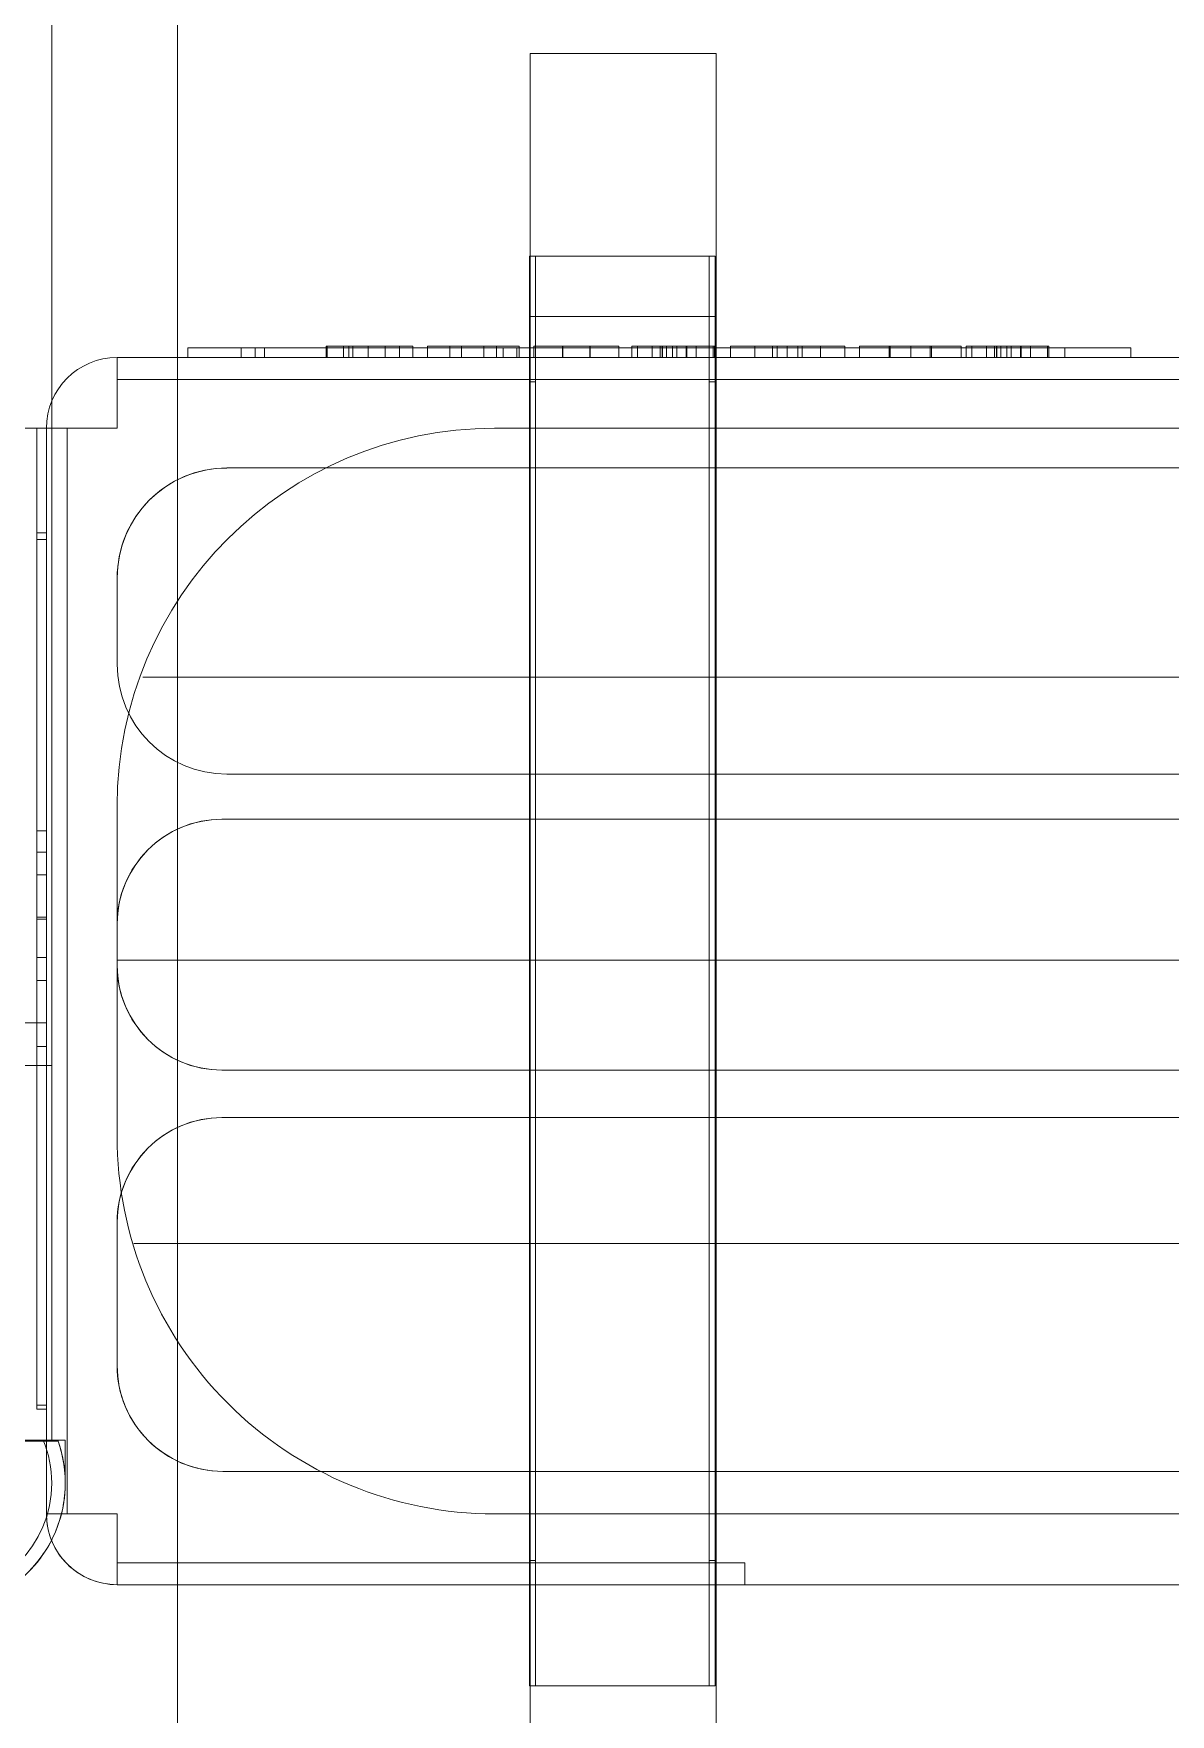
# Model space of a CAD drawing. Header units: metres. Extents: x 29 to 86.9, y -23.2 to 39.7.
# Drawn here: x 58.7129 to 59.019, y -19.5577 to -19.1054 of the extents above; entities that cross this region are included whole.
import ezdxf

# ---------------------------------------------------------------- set-up
doc = ezdxf.new("R2010")
doc.units = ezdxf.units.M
doc.header["$LTSCALE"] = 100
doc.layers.get('0').update_dxf_attribs({"color": 254})
for name, color, linetype, lineweight in [('A-GENM', 7, 'Continuous', 18), ('Arqui', 8, 'Continuous', 0), ('M-EQPM', 14, 'Continuous', 18), ('P-PIPE', 7, 'Continuous', 18)]:
    doc.layers.add(name, color=color, linetype=linetype, lineweight=lineweight)

# ---------------------------------------------------------------- blocks, each defined once
blk = doc.blocks.new('A$C9582355f')
at = {"layer": 'Arqui'}
for points in [[(28.76906, 5.29217), (29.76906, 5.29217), (29.76906, 3.29217), (28.76906, 3.29217)], [(30.76906, 5.29217), (29.76906, 5.29217), (29.76906, 3.29217), (30.76906, 3.29217)]]:
    blk.add_lwpolyline(points, close=True, dxfattribs=at)
blk = doc.blocks.new('PIE AMIGO - PIE AMIGO-2313743-NIVEL 02')
at = {"layer": 'A-GENM', "color": 253, "true_color": 0xaaaaaa}
for p, q in [((-0.53086, 0.025), (-0.60157, 0.025)), ((-0.60157, 0.025), (-0.60157, -0.025)), ((0.07, 0.025), (-0.60157, 0.025)), ((-0.53086, -0.025), (-0.53086, 0.025)), ((-0.53086, 0.025), (0.07, 0.025)), ((-0.60157, -0.025), (-0.53086, -0.025)), ((-0.60157, -0.025), (0.07, -0.025)), ((0.07, -0.025), (-0.53086, -0.025))]:
    blk.add_line(p, q, dxfattribs=at)
blk = doc.blocks.new('USA_FJM_ODU_UB2_5ROOM_Ver_1_1 _048- 4TR_-JXH48J-AJ048 - 47000 BTU_ 208-230V_ AJ048BXJ5CH_AA-2905613-NIVEL 02')
at = {"layer": 'M-EQPM', "lineweight": 9}
h = blk.add_hatch(dxfattribs=at)
h.set_pattern_fill('FP_5', color=256, style=0, pattern_type=2)
h.set_pattern_definition([(0, (0, 0), (0, 0.0762), [])])
h.paths.add_polyline_path([(0.32268, 0.14605), (-0.34925, 0.14605), (-0.37555, 0.14259), (-0.40005, 0.13244), (-0.42109, 0.11629), (-0.43724, 0.09525), (-0.44739, 0.07075), (-0.45085, 0.04445), (-0.45085, -0.04445), (-0.44739, -0.07075), (-0.43724, -0.09525), (-0.42109, -0.11629), (-0.40005, -0.13244), (-0.37555, -0.14259), (-0.34925, -0.14605), (0.34925, -0.14605), (0.37555, -0.14259), (0.40005, -0.13244), (0.42109, -0.11629), (0.43724, -0.09525), (0.44739, -0.07075), (0.45085, -0.04445), (0.45085, 0.04445), (0.44739, 0.07075), (0.43724, 0.09525), (0.42109, 0.11629), (0.40005, 0.13244), (0.37555, 0.14259), (0.34925, 0.14605)])
at = {"layer": 'M-EQPM', "color": 1, "true_color": 0xff0000}
for p, q in [((0.28987, 0.19234), (0.28987, -0.19234)), ((0.28987, 0.15857), (0.28987, 0.19234)), ((0.29147, 0.19234), (0.28987, 0.19234)), ((0.28987, 0.19234), (0.29147, 0.19234)), ((0.29147, 0.19234), (0.29147, 0.15857)), ((0.29147, -0.19234), (0.29147, 0.19234)), ((0.33827, 0.19234), (0.29147, 0.19234)), ((0.29147, 0.19234), (0.29147, -0.19234)), ((0.29147, -0.19234), (0.29147, 0.19234)), ((0.29147, 0.19234), (0.33827, 0.19234)), ((0.33827, 0.19234), (0.33827, -0.19234)), ((0.33827, 0.15857), (0.33827, 0.19234)), ((0.33987, 0.19234), (0.33827, 0.19234)), ((0.33827, 0.19234), (0.33987, 0.19234)), ((0.33827, -0.19234), (0.33827, 0.19234)), ((0.33827, 0.19234), (0.33827, -0.19234)), ((0.33987, 0.19234), (0.33987, 0.15857)), ((0.33987, -0.19234), (0.33987, 0.19234)), ((-0.45085, 0.1651), (0.45085, 0.1651)), ((0.45085, 0.1651), (-0.45085, 0.1651)), ((-0.45085, 0.1651), (0.45085, 0.1651)), ((0.45085, 0.1651), (-0.45085, 0.1651)), ((0.45085, 0.1651), (0.28185, 0.1651)), ((0.28185, 0.1651), (0.28185, 0.15918)), ((0.28185, 0.15918), (0.28185, 0.1651)), ((0.28185, 0.1651), (0.45085, 0.1651)), ((0.45085, 0.1651), (0.45085, 0.14605)), ((0.45085, 0.14605), (0.45085, 0.1651)), ((0.45085, 0.15918), (0.45085, 0.1651)), ((0.45085, 0.1651), (0.45085, 0.15918)), ((0.28185, 0.15918), (0.45085, 0.15918)), ((0.45085, 0.15918), (0.28185, 0.15918)), ((0.28987, -0.15857), (0.28987, 0.15857)), ((0.28987, 0.15857), (0.29147, 0.15857)), ((0.29147, 0.15857), (0.29147, -0.15857)), ((0.33827, -0.15857), (0.33827, 0.15857)), ((0.33827, 0.15857), (0.33987, 0.15857)), ((0.33987, 0.15857), (0.33987, -0.15857)), ((0.34925, 0.14605), (-0.34925, 0.14605)), ((-0.34925, 0.14605), (0.34925, 0.14605)), ((0.45085, 0.14605), (0.4699, 0.14605)), ((0.4699, 0.14605), (0.45085, 0.14605)), ((0.46426, 0.14605), (0.46426, -0.14605)), ((0.4699, 0.14605), (0.46426, 0.14605)), ((0.46426, 0.14605), (0.4699, 0.14605)), ((0.46426, -0.14605), (0.46426, 0.14605)), ((0.4699, 0.14605), (0.4699, -0.14605)), ((0.4699, -0.14605), (0.4699, 0.14605)), ((0.4699, 0.14605), (0.4699, -0.14605)), ((0.4699, -0.14605), (0.4699, 0.14605)), ((0.4699, -0.14605), (0.4699, 0.14605)), ((0.4699, 0.14605), (0.4699, -0.14605)), ((0.42241, 0.13461), (-0.42359, 0.13461)), ((-0.42359, 0.13461), (0.42241, 0.13461)), ((0.47244, 0.11786), (0.4699, 0.11786)), ((0.4699, 0.11786), (0.4699, 0.0975)), ((0.4699, 0.11786), (0.4699, 0.09763)), ((0.47244, 0.09763), (0.47244, 0.11786)), ((0.47244, 0.0975), (0.47244, 0.11786)), ((0.4699, 0.11679), (0.4699, 0.10352)), ((0.4699, 0.02026), (0.4699, 0.11679)), ((0.4699, 0.11679), (0.4699, 0.10352)), ((0.4699, 0.02026), (0.4699, 0.11679)), ((0.4699, 0.11679), (0.4699, 0.10352)), ((0.4699, 0.02026), (0.4699, 0.11679)), ((0.47244, 0.11679), (0.4699, 0.11679)), ((0.47244, 0.11679), (0.4699, 0.11679)), ((0.47244, 0.11679), (0.4699, 0.11679)), ((0.47244, 0.11679), (0.47244, 0.02026)), ((0.47244, 0.10352), (0.47244, 0.11679)), ((0.47244, 0.11679), (0.47244, 0.02026)), ((0.47244, 0.10352), (0.47244, 0.11679)), ((0.47244, 0.11679), (0.47244, 0.02026)), ((0.47244, 0.10352), (0.47244, 0.11679)), ((0.45085, 0.0676), (0.45085, 0.10617)), ((0.45085, 0.10617), (0.45085, 0.0676)), ((0.4699, 0.10352), (0.4699, 0.03353)), ((0.4699, 0.10352), (0.4699, 0.03353)), ((0.4699, 0.10352), (0.4699, 0.03353)), ((0.47244, 0.03353), (0.47244, 0.10352)), ((0.47244, 0.03353), (0.47244, 0.10352)), ((0.47244, 0.03353), (0.47244, 0.10352)), ((0.4699, 0.09763), (0.4699, 0.0342)), ((0.4699, 0.0342), (0.4699, 0.0975)), ((0.47244, 0.0342), (0.47244, 0.09763)), ((0.47244, 0.0975), (0.47244, 0.0342)), ((0.45085, -0.04445), (0.45085, 0.04445)), ((0.45085, 0.04445), (0.45085, -0.04445)), ((-0.42385, 0.03943), (0.42268, 0.03943)), ((0.42268, 0.03943), (-0.42385, 0.03943)), ((0.4699, 0.0342), (0.4699, 0.01397)), ((0.4699, 0.0342), (0.4699, 0.01397)), ((0.4699, 0.03353), (0.4699, 0.02026)), ((0.4699, 0.03353), (0.4699, 0.02026)), ((0.4699, 0.03353), (0.4699, 0.02026)), ((0.47244, 0.01397), (0.47244, 0.0342)), ((0.47244, 0.01397), (0.47244, 0.0342)), ((0.47244, 0.02026), (0.47244, 0.03353)), ((0.47244, 0.02026), (0.47244, 0.03353)), ((0.47244, 0.02026), (0.47244, 0.03353)), ((0.42268, 0.02663), (-0.42385, 0.02663)), ((-0.42385, 0.02663), (0.42268, 0.02663)), ((0.4699, 0.02026), (0.47244, 0.02026)), ((0.4699, 0.02026), (0.47244, 0.02026)), ((0.4699, 0.02026), (0.47244, 0.02026)), ((0.4699, 0.02026), (0.47244, 0.02026)), ((0.4699, 0.02026), (0.47244, 0.02026)), ((0.4699, 0.02026), (0.47244, 0.02026)), ((0.4699, 0.01397), (0.47244, 0.01397)), ((0.47244, 0.01397), (0.4699, 0.01397)), ((0.4699, 0.01397), (0.54425, 0.01397)), ((0.4699, 0.01397), (0.4699, -0.14605)), ((0.4699, 0.01397), (0.4699, -0.14605)), ((0.55431, 0.01397), (0.47244, 0.01397)), ((0.47244, -0.14605), (0.47244, 0.01397)), ((0.47244, 0.01397), (0.47244, -0.14605)), ((0.47244, 0.0025), (0.4699, 0.0025)), ((0.4699, 0.0025), (0.4699, -0.03203)), ((0.4699, 0.0025), (0.4699, -0.03203)), ((0.47244, -0.03203), (0.47244, 0.0025)), ((0.47244, -0.03203), (0.47244, 0.0025)), ((0.45085, -0.01267), (0.45085, -0.00154)), ((0.45085, -0.00154), (0.45085, -0.01267)), ((0.47244, -0.00366), (0.4699, -0.00366)), ((0.4699, -0.00366), (0.4699, -0.02586)), ((0.4699, -0.00366), (0.4699, -0.02586)), ((0.47244, -0.02586), (0.47244, -0.00366)), ((0.47244, -0.02586), (0.47244, -0.00366)), ((0.47244, -0.01401), (0.4699, -0.01401)), ((0.4699, -0.01401), (0.4699, -0.03423)), ((0.4699, -0.01401), (0.4699, -0.03423)), ((0.4699, -0.0145), (0.4699, -0.02777)), ((0.4699, -0.11616), (0.4699, -0.0145)), ((0.47244, -0.0145), (0.4699, -0.0145)), ((0.47244, -0.03423), (0.47244, -0.01401)), ((0.47244, -0.03423), (0.47244, -0.01401)), ((0.47244, -0.0145), (0.47244, -0.11616)), ((0.47244, -0.02777), (0.47244, -0.0145)), ((0.4699, -0.02586), (0.47244, -0.02586)), ((0.4699, -0.02777), (0.4699, -0.10289)), ((0.47244, -0.10289), (0.47244, -0.02777)), ((0.4699, -0.03203), (0.47244, -0.03203)), ((0.4699, -0.03423), (0.4699, -0.09766)), ((0.4699, -0.09766), (0.4699, -0.03423)), ((0.47244, -0.03423), (0.47244, -0.09766)), ((0.47244, -0.09766), (0.47244, -0.03423)), ((0.47244, -0.03777), (0.4699, -0.03777)), ((0.4699, -0.03777), (0.4699, -0.05777)), ((0.4699, -0.03777), (0.4699, -0.11789)), ((0.4699, -0.03777), (0.47244, -0.03777)), ((0.47244, -0.11789), (0.47244, -0.03777)), ((0.47244, -0.05777), (0.47244, -0.03777)), ((-0.42385, -0.04084), (0.42268, -0.04084)), ((0.42268, -0.04084), (-0.42385, -0.04084)), ((0.42129, -0.05298), (-0.42359, -0.05298)), ((-0.42359, -0.05298), (0.42129, -0.05298)), ((0.4699, -0.10289), (0.4699, -0.05777)), ((0.47244, -0.05777), (0.47244, -0.10289)), ((0.45085, -0.10579), (0.45085, -0.08254)), ((0.45085, -0.08254), (0.45085, -0.10579)), ((0.4699, -0.09766), (0.4699, -0.11789)), ((0.4699, -0.09766), (0.4699, -0.11789)), ((0.47244, -0.11789), (0.47244, -0.09766)), ((0.47244, -0.11789), (0.47244, -0.09766)), ((0.4699, -0.10289), (0.4699, -0.11616)), ((0.4699, -0.10289), (0.4699, -0.11789)), ((0.47244, -0.11616), (0.47244, -0.10289)), ((0.47244, -0.11789), (0.47244, -0.10289)), ((0.4699, -0.11616), (0.47244, -0.11616)), ((0.4699, -0.11616), (0.47244, -0.11616)), ((0.4699, -0.11789), (0.47244, -0.11789)), ((0.4699, -0.11789), (0.47244, -0.11789)), ((0.4699, -0.11789), (0.47244, -0.11789)), ((-0.42359, -0.13536), (0.42129, -0.13536)), ((0.42129, -0.13536), (-0.42359, -0.13536)), ((-0.34925, -0.14605), (0.34925, -0.14605)), ((0.34925, -0.14605), (-0.34925, -0.14605)), ((0.4699, -0.14605), (0.45085, -0.14605)), ((0.45085, -0.14605), (0.45085, -0.1651)), ((0.45085, -0.1651), (0.45085, -0.14605)), ((0.45085, -0.14605), (0.4699, -0.14605)), ((0.46426, -0.14605), (0.4699, -0.14605)), ((0.4699, -0.14605), (0.46426, -0.14605)), ((0.54425, -0.14605), (0.4699, -0.14605)), ((0.4699, -0.14605), (0.47244, -0.14605)), ((0.47244, -0.14605), (0.55431, -0.14605)), ((0.45085, -0.15918), (-0.45085, -0.15918)), ((-0.45085, -0.15918), (0.45085, -0.15918)), ((0.28987, -0.19234), (0.28987, -0.15857)), ((0.28987, -0.15857), (0.29147, -0.15857)), ((0.29147, -0.15857), (0.29147, -0.19234)), ((0.33827, -0.19234), (0.33827, -0.15857)), ((0.33827, -0.15857), (0.33987, -0.15857)), ((0.33987, -0.15857), (0.33987, -0.19234)), ((0.45085, -0.1651), (0.45085, -0.15918)), ((0.45085, -0.15918), (0.45085, -0.1651)), ((0.45085, -0.1651), (-0.45085, -0.1651)), ((-0.45085, -0.1651), (0.45085, -0.1651)), ((0.45085, -0.1651), (-0.45085, -0.1651)), ((-0.45085, -0.1651), (0.45085, -0.1651)), ((-0.45085, -0.1651), (0.45085, -0.1651)), ((0.45085, -0.1651), (-0.45085, -0.1651)), ((0.17792, -0.1651), (0.17792, -0.16768)), ((0.1977, -0.1651), (0.17792, -0.1651)), ((0.1977, -0.1651), (0.17792, -0.1651)), ((0.19571, -0.1651), (0.19571, -0.16768)), ((0.19571, -0.1651), (0.19571, -0.16768)), ((0.19571, -0.1651), (0.19571, -0.16768)), ((0.19571, -0.1651), (0.19571, -0.16768)), ((0.19571, -0.1651), (0.19571, -0.16768)), ((0.19571, -0.1651), (0.19571, -0.16768)), ((0.19571, -0.1651), (0.2002, -0.1651)), ((0.19571, -0.1651), (0.2002, -0.1651)), ((0.19571, -0.1651), (0.2002, -0.1651)), ((0.19571, -0.1651), (0.2002, -0.1651)), ((0.19571, -0.1651), (0.2002, -0.1651)), ((0.19571, -0.1651), (0.2002, -0.1651)), ((0.1977, -0.1651), (0.39811, -0.1651)), ((0.39811, -0.1651), (0.1977, -0.1651)), ((0.20096, -0.1651), (0.20004, -0.1651)), ((0.20004, -0.1651), (0.20744, -0.1651)), ((0.20004, -0.1651), (0.20004, -0.1681)), ((0.2002, -0.1651), (0.40666, -0.1651)), ((0.40666, -0.1651), (0.2002, -0.1651)), ((0.2002, -0.1651), (0.40666, -0.1651)), ((0.40666, -0.1651), (0.2002, -0.1651)), ((0.2002, -0.1651), (0.40666, -0.1651)), ((0.40666, -0.1651), (0.2002, -0.1651)), ((0.2002, -0.1651), (0.40666, -0.1651)), ((0.40666, -0.1651), (0.2002, -0.1651)), ((0.2002, -0.1651), (0.40666, -0.1651)), ((0.40666, -0.1651), (0.2002, -0.1651)), ((0.2002, -0.1651), (0.40666, -0.1651)), ((0.40666, -0.1651), (0.2002, -0.1651)), ((0.20035, -0.1651), (0.20035, -0.1681)), ((0.20424, -0.1651), (0.20035, -0.1651)), ((0.20495, -0.1651), (0.20047, -0.1651)), ((0.20585, -0.1651), (0.20096, -0.1651)), ((0.21137, -0.1651), (0.20424, -0.1651)), ((0.21536, -0.1651), (0.20495, -0.1651)), ((0.20495, -0.1651), (0.20495, -0.1681)), ((0.21679, -0.1651), (0.20585, -0.1651)), ((0.20744, -0.1651), (0.20744, -0.1681)), ((0.20744, -0.1651), (0.20838, -0.1651)), ((0.20744, -0.1651), (0.20744, -0.1681)), ((0.20769, -0.1651), (0.20769, -0.1681)), ((0.20769, -0.1651), (0.20999, -0.1651)), ((0.20769, -0.1651), (0.21021, -0.1651)), ((0.20838, -0.1651), (0.21466, -0.1651)), ((0.20999, -0.1651), (0.21298, -0.1651)), ((0.21678, -0.1651), (0.21021, -0.1651)), ((0.21021, -0.1651), (0.21021, -0.1681)), ((0.21137, -0.1651), (0.21466, -0.1651)), ((0.21137, -0.1651), (0.21137, -0.1681)), ((0.21298, -0.1651), (0.21408, -0.1651)), ((0.21298, -0.1651), (0.21298, -0.1681)), ((0.22077, -0.1651), (0.214, -0.1651)), ((0.214, -0.1651), (0.21408, -0.1651)), ((0.214, -0.1651), (0.214, -0.1681)), ((0.21408, -0.1681), (0.21408, -0.1651)), ((0.21466, -0.1651), (0.21466, -0.1681)), ((0.22077, -0.1651), (0.21536, -0.1651)), ((0.22205, -0.1651), (0.21678, -0.1651)), ((0.21678, -0.1651), (0.21678, -0.1681)), ((0.22229, -0.1651), (0.21679, -0.1651)), ((0.22077, -0.1681), (0.22077, -0.1651)), ((0.22077, -0.1651), (0.22077, -0.1681)), ((0.22229, -0.1651), (0.22205, -0.1651)), ((0.22229, -0.1681), (0.22229, -0.1651)), ((0.23158, -0.1651), (0.22365, -0.1651)), ((0.22365, -0.1651), (0.23197, -0.1651)), ((0.22365, -0.1651), (0.22365, -0.1681)), ((0.23722, -0.1651), (0.23158, -0.1651)), ((0.23158, -0.1651), (0.23158, -0.1681)), ((0.23197, -0.1651), (0.24272, -0.1651)), ((0.23197, -0.1681), (0.23197, -0.1651)), ((0.24302, -0.1651), (0.23722, -0.1651)), ((0.23722, -0.1651), (0.23722, -0.1681)), ((0.24272, -0.1651), (0.25103, -0.1651)), ((0.24272, -0.1651), (0.24272, -0.1681)), ((0.25103, -0.1651), (0.24302, -0.1651)), ((0.24302, -0.1651), (0.24302, -0.1681)), ((0.25103, -0.1651), (0.25103, -0.1681)), ((0.25493, -0.1651), (0.26642, -0.1651)), ((0.26152, -0.1651), (0.25493, -0.1651)), ((0.25493, -0.1681), (0.25493, -0.1651)), ((0.25493, -0.1651), (0.25493, -0.1681)), ((0.26764, -0.1651), (0.26152, -0.1651)), ((0.26152, -0.1651), (0.26152, -0.1681)), ((0.26152, -0.1651), (0.26152, -0.1681)), ((0.26642, -0.1651), (0.27047, -0.1651)), ((0.26642, -0.1651), (0.26642, -0.1681)), ((0.27319, -0.1651), (0.26764, -0.1651)), ((0.26764, -0.1651), (0.26764, -0.1681)), ((0.27047, -0.1651), (0.27441, -0.1651)), ((0.27047, -0.1651), (0.27047, -0.1681)), ((0.27914, -0.1651), (0.27319, -0.1651)), ((0.27319, -0.1651), (0.27319, -0.1681)), ((0.27441, -0.1651), (0.28575, -0.1651)), ((0.27441, -0.1651), (0.27441, -0.1681)), ((0.28575, -0.1651), (0.27914, -0.1651)), ((0.27914, -0.1651), (0.27914, -0.1681)), ((0.27914, -0.1651), (0.27914, -0.1681)), ((0.28575, -0.1651), (0.28575, -0.1681)), ((0.28575, -0.1651), (0.28575, -0.1681)), ((0.29097, -0.1651), (0.29005, -0.1651)), ((0.29005, -0.1651), (0.29745, -0.1651)), ((0.29005, -0.1651), (0.29005, -0.1681)), ((0.29036, -0.1651), (0.29036, -0.1681)), ((0.29425, -0.1651), (0.29036, -0.1651)), ((0.29496, -0.1651), (0.29048, -0.1651)), ((0.29586, -0.1651), (0.29097, -0.1651)), ((0.30138, -0.1651), (0.29425, -0.1651)), ((0.30537, -0.1651), (0.29496, -0.1651)), ((0.29496, -0.1651), (0.29496, -0.1681)), ((0.3068, -0.1651), (0.29586, -0.1651)), ((0.29745, -0.1651), (0.29745, -0.1681)), ((0.29745, -0.1651), (0.29839, -0.1651)), ((0.29745, -0.1651), (0.29745, -0.1681)), ((0.2977, -0.1651), (0.2977, -0.1681)), ((0.2977, -0.1651), (0.3, -0.1651)), ((0.2977, -0.1651), (0.30022, -0.1651)), ((0.29839, -0.1651), (0.30467, -0.1651)), ((0.3, -0.1651), (0.30298, -0.1651)), ((0.30678, -0.1651), (0.30022, -0.1651)), ((0.30022, -0.1651), (0.30022, -0.1681)), ((0.30138, -0.1651), (0.30467, -0.1651)), ((0.30138, -0.1651), (0.30138, -0.1681)), ((0.30298, -0.1651), (0.30409, -0.1651)), ((0.30298, -0.1651), (0.30298, -0.1681)), ((0.31078, -0.1651), (0.30401, -0.1651)), ((0.30401, -0.1651), (0.30409, -0.1651)), ((0.30401, -0.1651), (0.30401, -0.1681)), ((0.30409, -0.1681), (0.30409, -0.1651)), ((0.30467, -0.1651), (0.30467, -0.1681)), ((0.31078, -0.1651), (0.30537, -0.1651)), ((0.31205, -0.1651), (0.30678, -0.1651)), ((0.30678, -0.1651), (0.30678, -0.1681)), ((0.3123, -0.1651), (0.3068, -0.1651)), ((0.31078, -0.1681), (0.31078, -0.1651)), ((0.31078, -0.1651), (0.31078, -0.1681)), ((0.3123, -0.1651), (0.31205, -0.1651)), ((0.3123, -0.1681), (0.3123, -0.1651)), ((0.33866, -0.1651), (0.31582, -0.1651)), ((0.31582, -0.1651), (0.32358, -0.1651)), ((0.31582, -0.1651), (0.31582, -0.1681)), ((0.3235, -0.1651), (0.3235, -0.1681)), ((0.3235, -0.1651), (0.33099, -0.1651)), ((0.32358, -0.1681), (0.32358, -0.1651)), ((0.32358, -0.1651), (0.32358, -0.1681)), ((0.33091, -0.1651), (0.33866, -0.1651)), ((0.33091, -0.1651), (0.33091, -0.1681)), ((0.33091, -0.1651), (0.33091, -0.1681)), ((0.33099, -0.1681), (0.33099, -0.1651)), ((0.33866, -0.1651), (0.33866, -0.1681)), ((0.34264, -0.1651), (0.35213, -0.1651)), ((0.34869, -0.1651), (0.34264, -0.1651)), ((0.34264, -0.1681), (0.34264, -0.1651)), ((0.34264, -0.1651), (0.34264, -0.1681)), ((0.34321, -0.1651), (0.34321, -0.16768)), ((0.34321, -0.1651), (0.34986, -0.1651)), ((0.34321, -0.1651), (0.34993, -0.1651)), ((0.34691, -0.1651), (0.34691, -0.16768)), ((0.34991, -0.1651), (0.34691, -0.1651)), ((0.34991, -0.1651), (0.34691, -0.1651)), ((0.35811, -0.1651), (0.34869, -0.1651)), ((0.34869, -0.1651), (0.34869, -0.1681)), ((0.34869, -0.1651), (0.34869, -0.1681)), ((0.34986, -0.1651), (0.41067, -0.1651)), ((0.34991, -0.1651), (0.41073, -0.1651)), ((0.41073, -0.1651), (0.34991, -0.1651)), ((0.41073, -0.1651), (0.34993, -0.1651)), ((0.35213, -0.1651), (0.36126, -0.1651)), ((0.35213, -0.1651), (0.35213, -0.1681)), ((0.36732, -0.1651), (0.35811, -0.1651)), ((0.35811, -0.1651), (0.35811, -0.1681)), ((0.36126, -0.1651), (0.36732, -0.1651)), ((0.36126, -0.1651), (0.36126, -0.1681)), ((0.36126, -0.1651), (0.36126, -0.1681)), ((0.36732, -0.1651), (0.36732, -0.1681)), ((0.36732, -0.1651), (0.36732, -0.1681)), ((0.37125, -0.1651), (0.37125, -0.1681)), ((0.37488, -0.1651), (0.37125, -0.1651)), ((0.3764, -0.1651), (0.37125, -0.1651)), ((0.38885, -0.1651), (0.37488, -0.1651)), ((0.37488, -0.1651), (0.37488, -0.1681)), ((0.38988, -0.1651), (0.3764, -0.1651)), ((0.37867, -0.1651), (0.37867, -0.1681)), ((0.37867, -0.1651), (0.37965, -0.1651)), ((0.37867, -0.1651), (0.37974, -0.1651)), ((0.37965, -0.1651), (0.38741, -0.1651)), ((0.37974, -0.1651), (0.38844, -0.1651)), ((0.38844, -0.1651), (0.38324, -0.1651)), ((0.38324, -0.1651), (0.39462, -0.1651)), ((0.38324, -0.1651), (0.38324, -0.1681)), ((0.38324, -0.1651), (0.38324, -0.1681)), ((0.39427, -0.1651), (0.38741, -0.1651)), ((0.38741, -0.1651), (0.38741, -0.1681)), ((0.38844, -0.1651), (0.38844, -0.1681)), ((0.38844, -0.1651), (0.38844, -0.1681)), ((0.39387, -0.1651), (0.38885, -0.1651)), ((0.39462, -0.1651), (0.38988, -0.1651)), ((0.38988, -0.1651), (0.38988, -0.1681)), ((0.39444, -0.1651), (0.39387, -0.1651)), ((0.39444, -0.1651), (0.39427, -0.1651)), ((0.39427, -0.1651), (0.39427, -0.1681)), ((0.39444, -0.1681), (0.39444, -0.1651)), ((0.39462, -0.1651), (0.39462, -0.1681)), ((0.4318, -0.1651), (0.39811, -0.1651)), ((0.4318, -0.1651), (0.39811, -0.1651)), ((0.40666, -0.1651), (0.41115, -0.1651)), ((0.40666, -0.1651), (0.41115, -0.1651)), ((0.40666, -0.1651), (0.41115, -0.1651)), ((0.40666, -0.1651), (0.41115, -0.1651)), ((0.40666, -0.1651), (0.41115, -0.1651)), ((0.40666, -0.1651), (0.41115, -0.1651)), ((0.41067, -0.1651), (0.4175, -0.1651)), ((0.41073, -0.1651), (0.4175, -0.1651)), ((0.41373, -0.1651), (0.41073, -0.1651)), ((0.41373, -0.1651), (0.41073, -0.1651)), ((0.41115, -0.16768), (0.41115, -0.1651)), ((0.41115, -0.16768), (0.41115, -0.1651)), ((0.41115, -0.16768), (0.41115, -0.1651)), ((0.41115, -0.16768), (0.41115, -0.1651)), ((0.41115, -0.16768), (0.41115, -0.1651)), ((0.41115, -0.16768), (0.41115, -0.1651)), ((0.41373, -0.16768), (0.41373, -0.1651)), ((0.4175, -0.16768), (0.4175, -0.1651)), ((0.4318, -0.16768), (0.4318, -0.1651)), ((0.17792, -0.16768), (0.1977, -0.16768)), ((0.17792, -0.16768), (0.1977, -0.16768)), ((0.2002, -0.16768), (0.19571, -0.16768)), ((0.2002, -0.16768), (0.19571, -0.16768)), ((0.2002, -0.16768), (0.19571, -0.16768)), ((0.2002, -0.16768), (0.19571, -0.16768)), ((0.2002, -0.16768), (0.19571, -0.16768)), ((0.2002, -0.16768), (0.19571, -0.16768)), ((0.1977, -0.16768), (0.39811, -0.16768)), ((0.39811, -0.16768), (0.1977, -0.16768)), ((0.20744, -0.1681), (0.20004, -0.1681)), ((0.20004, -0.1681), (0.20096, -0.1681)), ((0.2002, -0.16768), (0.40666, -0.16768)), ((0.40666, -0.16768), (0.2002, -0.16768)), ((0.2002, -0.16768), (0.40666, -0.16768)), ((0.40666, -0.16768), (0.2002, -0.16768)), ((0.2002, -0.16768), (0.40666, -0.16768)), ((0.40666, -0.16768), (0.2002, -0.16768)), ((0.2002, -0.16768), (0.40666, -0.16768)), ((0.40666, -0.16768), (0.2002, -0.16768)), ((0.2002, -0.16768), (0.40666, -0.16768)), ((0.40666, -0.16768), (0.2002, -0.16768)), ((0.2002, -0.16768), (0.40666, -0.16768)), ((0.40666, -0.16768), (0.2002, -0.16768)), ((0.20035, -0.1681), (0.20424, -0.1681)), ((0.20047, -0.1681), (0.20495, -0.1681)), ((0.20096, -0.1681), (0.20585, -0.1681)), ((0.20424, -0.1681), (0.21137, -0.1681)), ((0.20495, -0.1681), (0.21536, -0.1681)), ((0.20585, -0.1681), (0.21679, -0.1681)), ((0.20838, -0.1681), (0.20744, -0.1681)), ((0.21021, -0.1681), (0.20769, -0.1681)), ((0.20999, -0.1681), (0.20769, -0.1681)), ((0.21466, -0.1681), (0.20838, -0.1681)), ((0.21298, -0.1681), (0.20999, -0.1681)), ((0.21021, -0.1681), (0.21678, -0.1681)), ((0.21466, -0.1681), (0.21137, -0.1681)), ((0.21408, -0.1681), (0.21298, -0.1681)), ((0.21408, -0.1681), (0.214, -0.1681)), ((0.214, -0.1681), (0.22077, -0.1681)), ((0.21536, -0.1681), (0.22077, -0.1681)), ((0.21678, -0.1681), (0.22205, -0.1681)), ((0.21679, -0.1681), (0.22229, -0.1681)), ((0.22205, -0.1681), (0.22229, -0.1681)), ((0.23197, -0.1681), (0.22365, -0.1681)), ((0.22365, -0.1681), (0.23158, -0.1681)), ((0.23158, -0.1681), (0.23722, -0.1681)), ((0.24272, -0.1681), (0.23197, -0.1681)), ((0.23722, -0.1681), (0.24302, -0.1681)), ((0.25103, -0.1681), (0.24272, -0.1681)), ((0.24302, -0.1681), (0.25103, -0.1681)), ((0.25493, -0.1681), (0.26152, -0.1681)), ((0.26642, -0.1681), (0.25493, -0.1681)), ((0.26152, -0.1681), (0.26764, -0.1681)), ((0.27047, -0.1681), (0.26642, -0.1681)), ((0.26764, -0.1681), (0.27319, -0.1681)), ((0.27441, -0.1681), (0.27047, -0.1681)), ((0.27319, -0.1681), (0.27914, -0.1681)), ((0.28575, -0.1681), (0.27441, -0.1681)), ((0.27914, -0.1681), (0.28575, -0.1681)), ((0.29745, -0.1681), (0.29005, -0.1681)), ((0.29005, -0.1681), (0.29097, -0.1681)), ((0.29036, -0.1681), (0.29425, -0.1681)), ((0.29048, -0.1681), (0.29496, -0.1681)), ((0.29097, -0.1681), (0.29586, -0.1681)), ((0.29425, -0.1681), (0.30138, -0.1681)), ((0.29496, -0.1681), (0.30537, -0.1681)), ((0.29586, -0.1681), (0.3068, -0.1681)), ((0.29839, -0.1681), (0.29745, -0.1681)), ((0.30022, -0.1681), (0.2977, -0.1681)), ((0.3, -0.1681), (0.2977, -0.1681)), ((0.30467, -0.1681), (0.29839, -0.1681)), ((0.30298, -0.1681), (0.3, -0.1681)), ((0.30022, -0.1681), (0.30678, -0.1681)), ((0.30467, -0.1681), (0.30138, -0.1681)), ((0.30409, -0.1681), (0.30298, -0.1681)), ((0.30409, -0.1681), (0.30401, -0.1681)), ((0.30401, -0.1681), (0.31078, -0.1681)), ((0.30537, -0.1681), (0.31078, -0.1681)), ((0.30678, -0.1681), (0.31205, -0.1681)), ((0.3068, -0.1681), (0.3123, -0.1681)), ((0.31205, -0.1681), (0.3123, -0.1681)), ((0.32358, -0.1681), (0.31582, -0.1681)), ((0.31582, -0.1681), (0.33866, -0.1681)), ((0.33099, -0.1681), (0.3235, -0.1681)), ((0.33866, -0.1681), (0.33091, -0.1681)), ((0.34264, -0.1681), (0.34869, -0.1681)), ((0.35213, -0.1681), (0.34264, -0.1681)), ((0.34993, -0.16768), (0.34321, -0.16768)), ((0.34986, -0.16768), (0.34321, -0.16768)), ((0.34691, -0.16768), (0.34991, -0.16768)), ((0.34691, -0.16768), (0.34991, -0.16768)), ((0.34869, -0.1681), (0.35811, -0.1681)), ((0.41067, -0.16768), (0.34986, -0.16768)), ((0.34991, -0.16768), (0.41073, -0.16768)), ((0.41073, -0.16768), (0.34991, -0.16768)), ((0.34993, -0.16768), (0.41073, -0.16768)), ((0.36126, -0.1681), (0.35213, -0.1681)), ((0.35811, -0.1681), (0.36732, -0.1681)), ((0.36732, -0.1681), (0.36126, -0.1681)), ((0.37125, -0.1681), (0.3764, -0.1681)), ((0.37125, -0.1681), (0.37488, -0.1681)), ((0.37488, -0.1681), (0.38885, -0.1681)), ((0.3764, -0.1681), (0.38988, -0.1681)), ((0.37974, -0.1681), (0.37867, -0.1681)), ((0.37965, -0.1681), (0.37867, -0.1681)), ((0.38741, -0.1681), (0.37965, -0.1681)), ((0.38844, -0.1681), (0.37974, -0.1681)), ((0.39462, -0.1681), (0.38324, -0.1681)), ((0.38324, -0.1681), (0.38844, -0.1681)), ((0.38741, -0.1681), (0.39427, -0.1681)), ((0.38885, -0.1681), (0.39387, -0.1681)), ((0.38988, -0.1681), (0.39462, -0.1681)), ((0.39387, -0.1681), (0.39444, -0.1681)), ((0.39427, -0.1681), (0.39444, -0.1681)), ((0.39811, -0.16768), (0.4318, -0.16768)), ((0.39811, -0.16768), (0.4318, -0.16768)), ((0.41115, -0.16768), (0.40666, -0.16768)), ((0.41115, -0.16768), (0.40666, -0.16768)), ((0.41115, -0.16768), (0.40666, -0.16768)), ((0.41115, -0.16768), (0.40666, -0.16768)), ((0.41115, -0.16768), (0.40666, -0.16768)), ((0.41115, -0.16768), (0.40666, -0.16768)), ((0.4175, -0.16768), (0.41067, -0.16768)), ((0.4175, -0.16768), (0.41073, -0.16768)), ((0.41073, -0.16768), (0.41373, -0.16768)), ((0.41073, -0.16768), (0.41373, -0.16768)), ((0.28987, -0.19234), (0.29147, -0.19234)), ((0.28987, -0.19234), (0.29147, -0.19234)), ((0.29147, -0.19234), (0.33827, -0.19234)), ((0.33827, -0.19234), (0.29147, -0.19234)), ((0.33827, -0.19234), (0.33987, -0.19234)), ((0.33827, -0.19234), (0.33987, -0.19234))]:
    blk.add_line(p, q, dxfattribs=at)
for centre, radius, start, end in [((0.45085, 0.14605), 0.01905, 0, 90), ((0.45085, 0.14605), 0.01905, 0, 90), ((0.45085, 0.14605), 0.01905, 360, 90), ((0.45085, 0.14605), 0.01905, 360, 90), ((0.45085, 0.14605), 0.01905, 360, 90), ((0.45085, 0.14605), 0.01905, 360, 90), ((0.34925, 0.04445), 0.1016, 360, 90), ((0.34925, 0.04445), 0.1016, 360, 90), ((0.42241, 0.10617), 0.02844, 360, 90), ((0.42241, 0.10617), 0.02844, 0, 90), ((0.42268, 0.0676), 0.02817, 270, 360), ((0.42268, 0.0676), 0.02817, 270, 0), ((0.42268, -0.00154), 0.02817, 360, 90), ((0.42268, -0.00154), 0.02817, 0, 90), ((0.42268, -0.01267), 0.02817, 270, 360), ((0.42268, -0.01267), 0.02817, 270, 0), ((0.34925, -0.04445), 0.1016, 270, 360), ((0.34925, -0.04445), 0.1016, 270, 360), ((0.42129, -0.08254), 0.02956, 0, 90), ((0.42129, -0.08254), 0.02956, 0, 90), ((0.42129, -0.10579), 0.02956, 270, 360), ((0.42129, -0.10579), 0.02956, 270, 0), ((0.45085, -0.14605), 0.01905, 270, 360), ((0.45085, -0.14605), 0.01905, 270, 360), ((0.45085, -0.14605), 0.01905, 270, 360), ((0.45085, -0.14605), 0.01905, 270, 360), ((0.45085, -0.14605), 0.01905, 270, 360), ((0.45085, -0.14605), 0.01905, 270, 360)]:
    blk.add_arc(centre, radius, start, end, dxfattribs=at)

msp = doc.modelspace()

# ---------------------------------------------------------------- linework, layer by layer
at = {"layer": 'P-PIPE', "color": 11, "true_color": 0xff8080}
for p, q in [((58.71784, -19.48386), (58.71784, -17.33798)), ((58.71784, -19.38306), (58.68, -19.38306)), ((58.6539, -19.48386), (58.72146, -19.48386)), ((58.65582, -19.48418), (58.71954, -19.48418)), ((58.71954, -19.48418), (58.71954, -19.48386))]:
    msp.add_line(p, q, dxfattribs=at)
at = {"layer": 'P-PIPE', "color": 11, "true_color": 0xff8080, "flags": 128}
for points in [[(58.71954, -19.48418), (58.71996, -19.48547), (58.72034, -19.48676), (58.72066, -19.48808), (58.72092, -19.4894), (58.72114, -19.49074), (58.7213, -19.49208), (58.7214, -19.49343), (58.72146, -19.49478), (58.72146, -19.49542)], [(58.72146, -19.49542), (58.72146, -19.49541), (58.72146, -19.49539), (58.72146, -19.49534), (58.72146, -19.49528), (58.72146, -19.49519), (58.72146, -19.49509), (58.72146, -19.49497), (58.72146, -19.49484), (58.72146, -19.49468), (58.72146, -19.49451), (58.72146, -19.49432), (58.72146, -19.49412), (58.72146, -19.4939), (58.72146, -19.49366), (58.72146, -19.49341), (58.72146, -19.49314), (58.72146, -19.49285), (58.72146, -19.49256), (58.72146, -19.49224), (58.72146, -19.49192), (58.72146, -19.49158), (58.72146, -19.49123), (58.72146, -19.49087), (58.72146, -19.49049), (58.72146, -19.49011), (58.72146, -19.48972), (58.72146, -19.48931), (58.72146, -19.4889), (58.72146, -19.48848), (58.72146, -19.48805), (58.72146, -19.48762), (58.72146, -19.48718), (58.72146, -19.48673), (58.72146, -19.48628), (58.72146, -19.48583), (58.72146, -19.48537), (58.72146, -19.48491), (58.72146, -19.48445), (58.72146, -19.48399), (58.72146, -19.48386)], [(58.72146, -19.48386), (58.72146, -19.48433), (58.72146, -19.48479), (58.72146, -19.48525), (58.72146, -19.48571), (58.72146, -19.48616), (58.72146, -19.48661), (58.72146, -19.48706), (58.72146, -19.4875), (58.72146, -19.48794), (58.72146, -19.48837), (58.72146, -19.48879), (58.72146, -19.4892), (58.72146, -19.48961), (58.72146, -19.49), (58.72146, -19.49039), (58.72146, -19.49077), (58.72146, -19.49113), (58.72146, -19.49149), (58.72146, -19.49183), (58.72146, -19.49216), (58.72146, -19.49247), (58.72146, -19.49277), (58.72146, -19.49306), (58.72146, -19.49333), (58.72146, -19.49359), (58.72146, -19.49383), (58.72146, -19.49406), (58.72146, -19.49427), (58.72146, -19.49446), (58.72146, -19.49464), (58.72146, -19.4948), (58.72146, -19.49494), (58.72146, -19.49506), (58.72146, -19.49517), (58.72146, -19.49526), (58.72146, -19.49533), (58.72146, -19.49538), (58.72146, -19.49541), (58.72146, -19.49542)], [(58.72146, -19.49542), (58.72144, -19.49677), (58.72136, -19.49812), (58.72122, -19.49947), (58.72103, -19.50081), (58.72079, -19.50214), (58.7205, -19.50345), (58.72015, -19.50476), (58.71975, -19.50605), (58.7193, -19.50733), (58.7188, -19.50858), (58.71825, -19.50981), (58.71765, -19.51102), (58.717, -19.51221), (58.7163, -19.51337), (58.71556, -19.5145), (58.71478, -19.5156), (58.71395, -19.51667), (58.71308, -19.5177), (58.71217, -19.5187)]]:
    msp.add_lwpolyline(points, dxfattribs=at)
at = {"layer": 'P-PIPE', "color": 11, "true_color": 0xff8080}
for radius, start, end in [(0.03016, 0, 22.5335), (0.03016, 0, 22.5335), (0.03378, 0, 19.4346), (0.03378, 0, 19.4346), (0.03378, 270, 0), (0.03016, 270, 0), (0.03016, 270, 0), (0.03378, 270, 0)]:
    msp.add_arc((58.68768, -19.49542), radius, start, end, dxfattribs=at)

# ---------------------------------------------------------------- block references
msp.add_blockref('A$C9582355f', (28.98266, -23.16397))
at = {"layer": 'A-GENM', "color": 253, "true_color": 0xaaaaaa, "rotation": 269.9999999999998}
msp.add_blockref('PIE AMIGO - PIE AMIGO-2313743-NIVEL 02', (58.87166, -19.71236), dxfattribs=at)
at = {"layer": 'M-EQPM', "color": 1, "true_color": 0xff0000, "rotation": 180}
msp.add_blockref('USA_FJM_ODU_UB2_5ROOM_Ver_1_1 _048- 4TR_-JXH48J-AJ048 - 47000 BTU_ 208-230V_ AJ048BXJ5CH_AA-2905613-NIVEL 02', (59.18628, -19.35766), dxfattribs=at)

doc.saveas('drawing.dxf')
